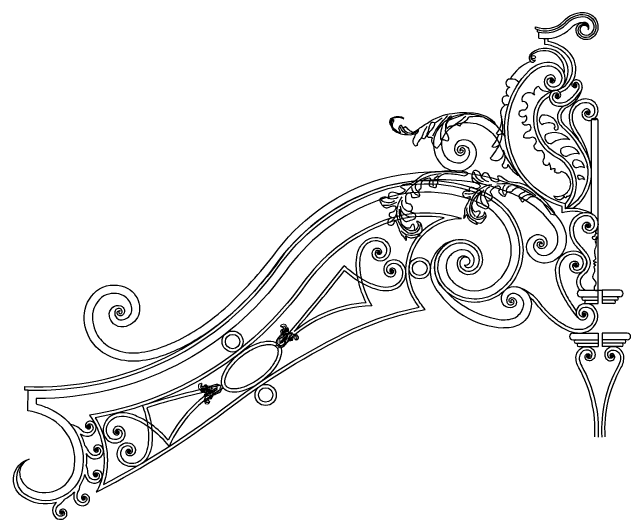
# Model space of a CAD drawing. Header units: inches. Extents: x 15005 to 19413, y 2998 to 4427.
# Drawn here: x 17932 to 19413, y 2998 to 4212 of the extents above; entities that cross this region are included whole.
import ezdxf

# ---------------------------------------------------------------- set-up
doc = ezdxf.new("R2010")
doc.units = ezdxf.units.IN
doc.header["$MEASUREMENT"] = 0
doc.layers.add('02_Phu kien', color=44, linetype='Continuous', lineweight=13)
doc.layers.add('HATCH PK', color=254, linetype='Continuous', lineweight=9)
doc.layers.add('Layer1', color=42, linetype='Continuous')

# ---------------------------------------------------------------- blocks, each defined once
blk = doc.blocks.new('kyukuku')
at = {"layer": 'Layer1'}
for p, q in [((-127735.8, -39074.9), (-127735.8, -39069.6)), ((-127730.8, -39081.8), (-127730.8, -39076.6)), ((-127727.9, -39096.9), (-127727.9, -39082.6))]:
    blk.add_line(p, q, dxfattribs=at)
for points in [[(-127735.8, -39069.6, 0.303153), (-127668.6, -39056.5, -0.214138), (-127622.5, -39035.4, -0.209935), (-127594.8, -39047.5, -0.447347), (-127599.2, -39095.8, -0.294734), (-127626.9, -39097.3, -0.455295), (-127634.3, -39065.7, -0.363655), (-127614.7, -39062.5, -0.233309), (-127609.1, -39072.3, -0.368205)], [(-127735.8, -39074.9, 0.295398), (-127664.9, -39060, -0.214854), (-127622.5, -39040.4, -0.209897), (-127598.5, -39050.9, -0.447205), (-127602.2, -39091.8, -0.295438), (-127624.5, -39093, -0.456795), (-127630.2, -39068.6, -0.408882), (-127613, -39065.6, -0.367729), (-127610, -39077.4, -0.247758)], [(-127730.8, -39081.8, 0.26918), (-127661.3, -39063.4, -0.215629), (-127622.5, -39045.4, -0.209854), (-127602.1, -39054.3, -0.446985), (-127605.1, -39087.8, -0.2949), (-127622, -39088.6, -0.434685), (-127626.3, -39070, -0.533737), (-127610.3, -39070.4, -0.245391), (-127610, -39077.4)], [(-127727.9, -39096.9, 0.249965), (-127651, -39072.9, -0.228029), (-127619.8, -39059.1)], [(-127610, -39077.4, 0.447784), (-127613.1, -39060.9, 0.126016), (-127619.8, -39059.1, 0.126016)]]:
    blk.add_lwpolyline(points, format="xyb", dxfattribs=at)
blk = doc.blocks.new('IS14')
at = {"layer": '02_Phu kien', "lineweight": 30}
for centre, radius, start, end in [((25978.5, 10275.5), 30.1, 294.1949, 4.8276), ((25965.5, 10272.2), 29.7, 294.2289, 343.1016), ((25970, 10288.6), 51.5, 294.7, 334.899), ((25970, 10104.3), 132.3, 95.148, 142.4945), ((25924.4, 10211.4), 22.2, 338.8276, 53.0837), ((25977.3, 10172.2), 65.1, 0.247, 95.4218), ((25972.9, 10210.2), 22.8, 325.5237, 78.089), ((25979.5, 10203.6), 27.9, 315.2376, 59.4341), ((26027.6, 10266.3), 41.7, 245.2711, 294.8776), ((25923.4, 10210.3), 13.8, 350.4905, 93.9448), ((26005.6, 10182.7), 30.7, 323.6347, 25.2462), ((25886.3, 10167.5), 24, 42.1091, 120.8099), ((26015.6, 10180.7), 33.5, 301.8743, 18.8073), ((26020, 10177.6), 22.9, 231.5769, 347.2365)]:
    blk.add_arc(centre, radius, start, end, dxfattribs=at)
blk.add_spline([(25837.5, 10129.9), (25851.3, 10161.7), (25871.8, 10183.6), (25884.3, 10182.6), (25890.9, 10178.5), (25896.7, 10179), (25902.2, 10176.1), (25905.1, 10179.5), (25907.9, 10186.1), (25907.6, 10194.3), (25890.4, 10201.8), (25894.2, 10207.2), (25916.1, 10213.8), (25926.7, 10207.7), (25932.9, 10209.5), (25938.3, 10206.8), (25944, 10200.2), (25954.4, 10207.4), (25957.9, 10215.4), (25951.3, 10225.2), (25954.5, 10229.7), (25969.7, 10226.8), (25978.8, 10217.4), (25976.2, 10208.6), (25979.9, 10200.1), (25986.7, 10197), (25992.6, 10197), (25990.4, 10188.1), (25993.1, 10180.8), (25995.8, 10178.8), (26011.3, 10186), (26019.9, 10194.5), (26014.7, 10212.7), (26002.2, 10225.2), (26026.7, 10206), (26033.3, 10183.6), (26027.8, 10175.8), (26020.8, 10176.7), (26015.8, 10174.2), (26019.7, 10168.1), (26025.8, 10163.5), (26028.1, 10162.6), (26013.7, 10160.8), (26006.9, 10167.2), (26005.8, 10171.1), (26003, 10161), (26008, 10153.1), (26027.2, 10146.7), (26033.3, 10152.2), (26029.9, 10144), (26036.4, 10147.2), (26045.6, 10156), (26050.3, 10163.6), (26052.6, 10174.5), (26056.7, 10169.5), (26061.4, 10166.5), (26058.7, 10173.8), (26054.8, 10186.5), (26045.5, 10200.4), (26034.8, 10214.6), (26032.8, 10218), (26044.6, 10218), (26050.8, 10229.7), (26038.3, 10234), (26031.4, 10232.1), (26031.7, 10237.1), (26025.8, 10241.3), (26015.1, 10234.6), (26009.4, 10234.6), (26002.8, 10236.9), (26002.3, 10242.2), (26012.3, 10250.8), (26018.9, 10259.7), (26015.3, 10274.2), (26009.6, 10281.9), (25998, 10276.9), (25994.2, 10266.5), (25993.9, 10263.5), (25987.1, 10269.5), (25980.8, 10270.3), (25972.1, 10257.6), (25968.5, 10247.4), (25951.7, 10241.9), (25951.7, 10254.6), (25944.2, 10252.2), (25933.1, 10239.9), (25894, 10222.1), (25863.8, 10190.6), (25831.5, 10141.5), (25827.4, 10125.4), (25837.5, 10129.9)], degree=3, dxfattribs=at)
blk = doc.blocks.new('hjytiukiuu')
at = {"layer": 'Layer1'}
blk.add_circle((-127740.4, -39142.6), 4.32, dxfattribs=at)
for centre, radius, start, end in [((-127712, -39176.2), 54.6, 318.8546, 127.8389), ((-127715.5, -39176.3), 49.2, 352.9568, 125.8447), ((-127737.6, -39143.8), 13.3, 126.6227, 223.0354), ((-127739.4, -39142.2), 7.52, 130.2829, 296.2127), ((-127713.5, -39241.8), 95.2, 110.8437, 150.4922), ((-127742.8, -39147.7), 6.84, 229.1098, 349.9575), ((-127796.6, -39204.9), 9.93, 88.0345, 266.4634), ((-127793.2, -39219.2), 24.4, 41.4911, 97.2203), ((-127794.1, -39226), 11.7, 105.6998, 243.3072), ((-127805, -39245.8), 10.9, 58.6952, 263.8871), ((-127799.5, -39275.4), 19.9, 109.335, 209.4912), ((-127807.6, -39276.2), 19.7, 71.2068, 85.6224), ((-127917, -39310.7), 103.3, 314.5721, 14.3082), ((-127865.4, -39292.4), 49, 317.4028, 8.4397), ((-127823.5, -39317.8), 9.66, 233.27, 347.2735), ((-127888.7, -39309.3), 67.7, 315.7388, 344.409), ((-127834.2, -39343), 14.8, 245.8654, 324.4449), ((-127830.8, -39370.9), 19.2, 224.5393, 16.6834), ((-127839.9, -39380.9), 31.6, 320.9372, 29.5255), ((-127808.5, -39401), 6.92, 178.5011, 14.7721), ((-127747.2, -39371.8), 61.1, 206.6834, 244.6303)]:
    blk.add_arc(centre, radius, start, end, dxfattribs=at)
blk = doc.blocks.new('IS26')
at = {"layer": '02_Phu kien', "lineweight": 30}
for centre, radius, start, end in [((26608.7, 9947), 10.3, 110.6211, 171.9611), ((26609.9, 9946.1), 10.4, 127.6243, 173.9612), ((26606.3, 9949.4), 3.34, 115.2089, 195.5179), ((26604.2, 9962.1), 13.6, 265.185, 300.447), ((26606.6, 9952.8), 3.4, 87.015, 151.882), ((26624.8, 9920.1), 36, 104.6981, 124.7601), ((26616.3, 9946.8), 12.7, 134.0772, 153.703), ((26613.2, 9918.7), 38.7, 93.1421, 102.0914), ((26424.2, 10771.1), 835.1, 282.6252, 282.8546), ((26609.3, 9959.8), 4.29, 244.9086, 302.3506), ((26609.3, 9953.6), 3.44, 49.5621, 78.3065), ((26545.9, 9788), 181.5, 65.9767, 68.9842), ((26619, 9930.4), 21.4, 86.232, 111.4313), ((26612.6, 9928.8), 26, 31.4344, 73.9593), ((26588.4, 9904.1), 57.5, 37.9164, 56.137), ((26618.8, 9939.3), 22.2, 155.7945, 193.5019), ((26613, 9934.7), 15.9, 182.1801, 224.5242), ((26616.9, 9937.5), 18.8, 176.2435, 207.9648), ((26620.7, 9939.4), 22.5, 159.6837, 181.8246), ((26621.1, 9931.3), 3.23, 87.9781, 196.7164), ((26625.7, 9930), 6.45, 54.2053, 135.8234), ((26618.4, 9897.8), 39, 62.6942, 73.5015), ((26616.7, 9929.6), 19.6, 8.7744, 29.9122), ((26126.7, 9716.1), 556.1, 22.4922, 24.0795), ((26616.6, 9935.3), 17.6, 202.1476, 220.929), ((26252, 9255.7), 767.5, 60.7049, 61.5191), ((26626.5, 9920.3), 4.92, 77.7595, 179.7253), ((26606.6, 9893.5), 30.7, 39.5195, 60.7679), ((26617.4, 9907), 25.8, 20.558, 80.2464), ((26623.1, 9911.2), 14.6, 18.4922, 72.4878), ((10925.8, 7725), 15868.5, 7.91696, 7.9833), ((26616.8, 9896.6), 21.2, 15.2548, 50.7693), ((26620.4, 9906.4), 19, 341.1227, 29.4742), ((26463.8, 9928.9), 180.1, 349.5116, 354.1911), ((26659.2, 9890), 14.5, 72.6893, 126.6286), ((26767.8, 9795), 167.4, 144.5225, 154.2816), ((26575, 9931.2), 68.8, 325.3277, 335.0054), ((26634.3, 9891.2), 1.8, 119.9845, 195.2282), ((26633.3, 9892.4), 1.82, 246.3846, 319.3805), ((26657.6, 9877), 28.8, 135.5307, 146.8998), ((26591.9, 9949.9), 72.6, 306.0775, 310.6051), ((26636.1, 9899.4), 2.4, 290.5406, 21.5608), ((26679.7, 9840.3), 67.9, 115.445, 126.6658), ((26692, 9846.5), 55.1, 126.3224, 138.5936), ((26667.2, 9884.4), 10.2, 93.1704, 140.6332), ((26662.6, 9895.4), 8.41, 28.9634, 83.6879), ((26663.3, 9900.3), 6.65, 299.9491, 352.6321), ((26700.1, 9768.3), 125.4, 113.7868, 127.0127), ((26634, 9897.4), 28.2, 288.8717, 314.4419), ((26648.5, 9878.1), 5.26, 351.1733, 65.9104), ((26728.8, 9798.6), 131.4, 148.3146, 176.6633), ((26640.9, 9828.6), 37.9, 109.1648, 131.7674), ((26593, 9902), 58.9, 303.7967, 318.4321), ((26611.7, 9922.9), 60.8, 286.0085, 301.0301), ((26655.3, 9845), 25.5, 105.4753, 135.4098), ((26648.2, 9866), 3.59, 343.3573, 85.7341), ((26646.7, 9862.6), 5.51, 336.2369, 25.4444), ((26653.7, 9860.5), 1.98, 182.5067, 303.0641), ((26659.8, 9847.1), 12.8, 84.0616, 112.9873), ((26659.3, 9837.7), 22.1, 50.296, 85.398), ((26749.4, 9690.7), 194.5, 121.4006, 139.3136), ((26506.6, 9902.8), 123.2, 324.936, 334.8375), ((26626.7, 9855.4), 11.1, 172.4574, 206.5595), ((26618, 9863.2), 12.7, 264.1968, 307.5554), ((26659.5, 9856.8), 19.2, 303.5607, 325.7689), ((26633.2, 9810.6), 59.7, 41.0041, 47.6897), ((26675.6, 9848.8), 2.86, 266.0439, 19.6321), ((26655.8, 9758.6), 79.3, 88.7427, 116.2411), ((26657.8, 9836.4), 1.43, 33.3969, 169.2159), ((26645.8, 9825.9), 15.1, 9.5761, 45.3566), ((26661.4, 9849.1), 12.1, 258.7061, 316.5215), ((26630.5, 9795.9), 30.9, 133.3993, 150.996), ((26544.6, 9984.4), 178.2, 291.2727, 295.4943), ((26575.8, 9841.7), 46.1, 317.9779, 328.9957), ((26628.1, 9803.6), 19.2, 99.4004, 131.7656), ((26640.6, 9695), 130, 92.3231, 98.5289), ((26627, 9815.1), 7.72, 42.3267, 105.0081), ((26635, 9813.2), 7.5, 108.1402, 182.6147), ((26638.5, 9814.7), 10.7, 63.306, 107.6925), ((26665.6, 9860.5), 42.5, 238.4716, 252.6692), ((26655.5, 9834.1), 14.4, 259.8334, 302.019), ((26646.7, 9819.5), 16.6, 8.2799, 32.5306), ((26767, 9789.2), 170.1, 174.2529, 189.4333), ((27002.9, 9672.7), 414.9, 160.0517, 165.1226), ((26606.8, 9812.4), 3.62, 203.6787, 335.313), ((26614.6, 9810.2), 13.2, 308.8462, 11.8935), ((26473.9, 9888.8), 174.5, 319.2129, 328.6015), ((26637.7, 9774), 18.8, 117.8733, 148.5629), ((26624.2, 9798.8), 1.69, 141.4588, 281.9312), ((26618.5, 9788.4), 10.6, 12.0565, 55.4547), ((26598.3, 9790.4), 24.3, 303.8087, 344.1935), ((26695.5, 9771.4), 96.9, 185.9549, 210.3216), ((26618.4, 9761.6), 10.9, 126.9698, 199.5353), ((26680.6, 9753.5), 72.6, 176.5401, 195.6758), ((26711.1, 9784.3), 112.4, 206.6623, 223.3684), ((26668, 9759.9), 67.5, 213.7342, 233.5241), ((26619.8, 9715.5), 12.7, 309.1972, 319.1365)]:
    blk.add_arc(centre, radius, start, end, dxfattribs=at)
blk = doc.blocks.new('A$C38D76E04')
at = {"layer": 'HATCH PK'}
for points in [[(17, 28, 0.335686), (59.3, 84.7, 0.080279), (48.3, 150.1)], [(17, 30.4, 0.332399), (57, 84.7, 0.080279), (46.1, 149.4, 0.080279)]]:
    blk.add_lwpolyline(points, format="xyb", dxfattribs=at)
for points in [[(-5.7, 18.6), (17, 18.6)], [(39.8, 18.6), (17, 18.6)]]:
    blk.add_lwpolyline(points, dxfattribs=at)
for centre, radius, start, end in [((-58.2, 246.3), 63.1, 165.50236, 192.58745), ((-78.4, 242.8), 45.2, 81.44419, 154.60807), ((-115.9, 256.8), 20.1, 283.70959, 336.77388), ((-110.4, 246.9), 17.6, 275.56305, 334.70121), ((-64.1, 234.6), 36.3, 122.2511, 156.77388), ((-85.3, 235.1), 10.1, 113.48615, 154.70121), ((-82.5, 228.6), 17.2, 48.0661, 113.48615), ((-92.1, 220.4), 20.8, 352.91649, 76.75982), ((-80.6, 218), 47.4, 68.47074, 93.50649), ((-87, 236.7), 53, 25.01968, 73.28566), ((-119.4, 187.5), 72.4, 4.97345, 48.0661), ((-101.1, 203.6), 61.2, 4.31981, 51.8118), ((-77.1, 226.8), 37.9, 23.84455, 68.47074), ((-131, 216.1), 101.6, 16.62177, 25.01968), ((-76.1, 245.2), 49.2, 5.35466, 40.65004), ((-43.6, 235.6), 42, 35.233, 83.33981), ((-23.3, 237.5), 12.9, 107.01331, 210.88293), ((-27.4, 238.1), 5.09, 127.05566, 222.41697), ((-34.9, 230.8), 12.3, 13.43995, 68.89133), ((-34.3, 231.8), 14.8, 10.69775, 68.64013), ((-32.1, 234.8), 15.8, 356.32537, 71.66629), ((-23.5, 259.8), 2.9, 133.73914, 238.07992), ((-21.6, 257.8), 5.67, 40.32166, 133.73914), ((-23.7, 256.1), 1.38, 229.78527, 5.279), ((-22.5, 254.2), 1.45, 253.18967, 359.54052), ((59.1, 187.6), 84.2, 138.3404, 161.04686), ((-35.9, 245.7), 24.4, 351.59512, 40.32166), ((-34.3, 242.2), 30.5, 2.50518, 35.233), ((-1.8, 231.9), 11.8, 28.68259, 99.71329), ((-4.3, 230.5), 14.7, 330.57953, 28.68259), ((46.5, 243.6), 23.1, 167.14721, 227.2528), ((34.3, 216.8), 33.6, 67.83226, 107.89202), ((31.7, 243.2), 2.27, 87.55422, 178.70431), ((35, 239.8), 3.89, 56.13638, 212.2461), ((-5.1, 197.6), 56.5, 8.36899, 44.80061), ((42.6, 262.8), 3.49, 176.50507, 273.54194), ((43.9, 248.5), 15.3, 350.68394, 108.14971), ((36, 250.4), 11.3, 347.51373, 52.37235), ((53.6, 245.5), 3.62, 224.53255, 355.62498), ((53.1, 238.2), 5.29, 254.68615, 356.59684), ((28, 228.1), 31.9, 357.26795, 23.62538), ((138, 201.8), 90.5, 138.10424, 150.7744), ((111.1, 225.9), 54.5, 75.0425, 138.10424), ((93.4, 242.9), 22.3, 72.38626, 164.35817), ((296, 162), 222.1, 159.80232, 184.59904), ((147.8, 196.8), 62.8, 113.59268, 185.95705), ((120.3, 226.6), 34.8, 101.91145, 159.80232), ((103.6, 275.1), 11.5, 252.38626, 304.35191), ((120.2, 256.5), 13.6, 35.32423, 138.25071), ((132.6, 262.9), 17.3, 44.61359, 115.38836), ((121.1, 257.2), 12.5, 333.15308, 35.32423), ((130.2, 240), 11.7, 316.4943, 79.98599), ((119, 249.4), 36.4, 318.33766, 44.61359), ((-110.2, 244.9), 15.6, 232.23648, 275.56305), ((-66.2, 199.6), 19, 106.00409, 231.30455), ((-101.4, 133.5), 56.4, 37.61422, 65.52762), ((-67.3, 205.4), 7.84, 169.82908, 254.52007), ((-69.5, 205.8), 5.52, 47.00891, 169.82908), ((-105, 142.1), 66.2, 28.36654, 57.42816), ((-108, 164.6), 61.9, 5.27094, 47.00891), ((-99.9, 134.7), 54.4, 358.05417, 37.61422), ((-529.2, 171.3), 490.4, 358.47771, 4.31981), ((550.7, 142.6), 589.9, 178.47771, 185.43074), ((-38.8, 215.8), 15.7, 356.86991, 73.74447), ((43.9, 159.7), 77.1, 169.53906, 186.31343), ((-32.7, 232.8), 1.26, 281.00556, 33.41694), ((-347.6, 213.9), 318.2, 352.7535, 0.60399), ((153, 139.6), 188.1, 162.70719, 169.53906), ((-32.5, 225.1), 9.68, 35.62955, 81.9786), ((-30.9, 231.8), 1.07, 286.05337, 41.70495), ((-131, 216.1), 101.6, 0.60399, 7.28363), ((-29.1, 230.7), 0.896, 276.92689, 31.20021), ((-103.1, 219.3), 80.2, 342.70719, 356.86991), ((-32.9, 224.8), 10.1, 3.83932, 35.62955), ((5737.1, -1762.3), 6087.6, 161.04686, 161.16761), ((-47.6, 227.7), 25.3, 359.44649, 13.43995), ((-44.6, 229.8), 25.3, 339.88248, 10.69775), ((114.7, 149.4), 136.1, 158.58088, 172.48092), ((132.9, 147.9), 149.6, 163.77621, 176.86907), ((33.6, 181.2), 49, 120.85596, 158.58088), ((21, 180.4), 33.1, 116.15374, 163.77621), ((46.1, 169.5), 55.1, 164.94652, 189.84245), ((1.5, 158.2), 9.82, 125.38845, 211.66796), ((13.9, 178.2), 21.7, 102.20923, 164.94652), ((11.4, 174.1), 17.5, 71.14806, 207.02625), ((-67.6, 66.8), 118, 30.32288, 54.84585), ((4.4, 217.2), 7.32, 285.51829, 56.81464), ((3.6, 203.6), 7.13, 323.98659, 66.52678), ((16.3, 183.9), 4.55, 129.38073, 217.92616), ((-235.8, -12.5), 315, 33.32049, 37.92616), ((10.1, 170.5), 21.3, 31.87659, 71.14806), ((57.4, 220.3), 34.8, 162.33932, 231.81971), ((30.8, 233.7), 7.07, 204.00472, 270.6498), ((33.8, 177.3), 7.15, 83.24908, 200.19905), ((539, 772.2), 786.6, 229.40717, 230.47805), ((-41.6, 115.1), 82.6, 10.62369, 33.32049), ((-1.2, 153.8), 37.6, 5.09595, 25.60398), ((32.2, 163.5), 21.1, 16.91722, 83.24908), ((5.3, 154), 49.6, 18.37598, 51.81971), ((41.5, 160), 4.26, 207.43558, 315.20336), ((25, 149.1), 21.1, 17.56496, 50.47805), ((386.1, 255.2), 338.9, 188.36899, 191.66473), ((54.2, 229.5), 7.16, 258.84948, 320.87474), ((322.3, 214), 262.7, 177.26795, 187.39603), ((-329.4, 87.5), 402, 358.35183, 13.32675), ((1434.5, -16.5), 1366.8, 172.36651, 173.24477), ((125.7, 133.5), 47.2, 122.91908, 169.65464), ((148.9, 155.8), 69.8, 142.86903, 172.36651), ((82, 166.6), 5.65, 264.74885, 288.93023), ((83.4, 165.7), 2.06, 219.31781, 317.2085), ((83.8, 168.2), 2.31, 225.30647, 332.16572), ((115, 156.7), 33.5, 118.08276, 159.27671), ((96.9, 193.3), 5.89, 36.2852, 127.74187), ((119.7, 212.5), 21, 98.05237, 172.93939), ((112.2, 216), 13.3, 184.21496, 265.83629), ((95.9, 192.6), 7.13, 298.08276, 36.2852), ((85.6, 195.5), 26.6, 302.91908, 15.86522), ((123.4, 235), 6.84, 194.95769, 271.06184), ((136, 235.6), 14.6, 210.59225, 314.69349), ((128, 242.1), 14.7, 252.03336, 316.4943), ((362.9, 119), 408.7, 178.05417, 185.8195), ((39.2, 94), 76.1, 185.43074, 234.64959), ((166.3, 125.1), 187.2, 175.83116, 190.85097), ((24.8, 98), 43.1, 190.85097, 242.44012), ((9, 140.4), 20.3, 141.54892, 236.77955), ((-158.2, -87.5), 262.5, 46.23268, 53.49825), ((-48.7, 77.7), 84, 30.89807, 54.82887), ((51.9, 91.6), 47.6, 165.88934, 190.10885), ((19.7, 85.8), 14.9, 190.10885, 244.84268), ((22.4, 90.1), 13.4, 166.50967, 225.95705), ((118.1, 67.1), 111.8, 157.53457, 166.50967), ((18.5, 86), 7.7, 225.95705, 318.80864), ((-61.1, 70.3), 98.4, 13.75103, 30.89807), ((12.8, 91), 15.3, 318.80864, 46.23268), ((15.9, 89.1), 19.2, 306.57061, 13.75103), ((-5.4, 103.2), 46, 16.4221, 30.32288), ((37.6, 116.2), 3.05, 197.45585, 11.51999), ((40.8, 157.8), 4.65, 207.06584, 307.73786), ((38.8, 112.3), 1.74, 205.7125, 328.83327), ((39.8, 153.6), 2.86, 229.80604, 300.67249), ((38.7, 108.2), 1.04, 224.60559, 343.43647), ((16.5, 77.2), 63.1, 291.62494, 9.26653), ((237.2, 113.2), 160.5, 169.65464, 189.26653), ((33.4, 85.4), 77.5, 185.8195, 239.60985), ((4, 11.4), 12.1, 143.57594, 250.76633), ((19.2, 84.7), 13.7, 244.84268, 306.57061), ((30.1, 11.4), 12.1, 289.23367, 36.42406), ((2.4, 75.7), 70, 310.38074, 0.18368)]:
    blk.add_arc(centre, radius, start, end, dxfattribs=at)
blk = doc.blocks.new('juyiyiu')
at = {"layer": 'Layer1'}
for p, q in [((16601.7, 3953.8), (16601.7, 3730.4)), ((16618.1, 3705.1), (16618.1, 3953.7)), ((16618.1, 3546.8), (16618.1, 3705.1)), ((16576.1, 3546.8), (16618.1, 3546.8)), ((16618.1, 3546.8), (16628.1, 3546.8)), ((16670.1, 3546.8), (16628.1, 3546.8)), ((16628.1, 3546.8), (16628.1, 3514.8)), ((16576.1, 3530.8), (16618.1, 3530.8)), ((16670.1, 3530.8), (16628.1, 3530.8)), ((16583.3, 3522.8), (16618.1, 3522.8)), ((16589.9, 3514.8), (16618.1, 3514.8)), ((16663, 3522.8), (16628.1, 3522.8)), ((16656.3, 3514.8), (16628.1, 3514.8)), ((16558.1, 3444), (16618.1, 3444)), ((16618.1, 3444), (16618.1, 3412)), ((16688.2, 3444), (16628.1, 3444)), ((16628.1, 3444), (16628.1, 3412)), ((16558.1, 3428), (16618.1, 3428)), ((16565.2, 3420), (16618.1, 3420)), ((16688.2, 3428), (16628.1, 3428)), ((16681, 3420), (16628.1, 3420)), ((16571.8, 3412), (16618.1, 3412)), ((16674.4, 3412), (16628.1, 3412))]:
    blk.add_line(p, q, dxfattribs=at)
at = {"layer": 'Layer1', "color": 1}
blk.add_line((16618.1, 3514.8), (16618.1, 3546.8), dxfattribs=at)
at = {"layer": 'Layer1'}
for points in [[(16516.9, 4025.3, 0.556094), (16545.4, 4108.1, 0.184121), (16490.8, 4135.1), (16490.8, 4148.9)], [(16526.9, 4020, 0.511306), (16551.5, 4113.4, 0.16468), (16498.8, 4142.1), (16498.8, 4149.1)], [(16458.4, 4066.5, -0.073699), (16479.1, 4080.1, -0.120838), (16502.1, 4083.8, -0.13352), (16518.6, 4077.4, -0.165783), (16530.7, 4059.8, -0.2141), (16526.8, 4040, -0.248361), (16509, 4033, -0.201287), (16498.3, 4040, -0.26988), (16497.4, 4050, -0.121269), (16501.1, 4054.4, -0.160194), (16505.4, 4055.8, -0.173167), (16509.5, 4054.2, -0.153443), (16511.6, 4050.3, -0.416099), (16508.4, 4045.8, -0.629758), (16505.2, 4049.6, -1.405672), (16507, 4047.6, 0.748424), (16508.3, 4051.7, 0.427204), (16503.5, 4050.7, 0.61324), (16508.3, 4043.1, 0.260714), (16514.9, 4047, 0.276404), (16514.9, 4056.2, 0.164045), (16508.5, 4061.5, 0.213884), (16498.4, 4060.8, 0.139688), (16491.8, 4054.5, 0.277157), (16491.8, 4036.3, 0.240263), (16508, 4025.1, 0.252914), (16533.2, 4035.1, 0.21856), (16538.4, 4061.8, 0.16696), (16523.4, 4083.9, 0.134317), (16502.8, 4091.8, 0.121822), (16475.9, 4087.4, 0.073981), (16453.1, 4072.5)], [(16582, 3732.3, 0.138825), (16532.3, 3732.1), (16532.3, 3747.2, -0.570205), (16453.1, 4072.5)], [(16605.9, 3728.2, 0.182354), (16540.3, 3741.4), (16540.3, 3753.3, -0.580005), (16458.4, 4066.5)], [(16511.9, 3772.9, 0.495268), (16552.7, 3800.9, 0.347915), (16529.9, 3830.7, -0.544013), (16514.3, 3831.6, 0.291508), (16515.2, 3837.1, 0.160665), (16505.3, 3835.3, 0.13801), (16500.9, 3851.6, -0.606219), (16491.2, 3846.4, -0.337974), (16487.5, 3858.7, 0.373594), (16483.5, 3881.1, -0.566814), (16465, 3894.2, 0.881625), (16458.6, 3912.7, -0.234283), (16440.6, 3912.4, -0.381106), (16450.6, 3927.2, 0.858386), (16451.1, 3943.7, -0.609237), (16436.7, 3949.4, 0.726143), (16445.5, 3965.5, -1.593211), (16436.6, 3978.8, 1.343063), (16437, 3998.1, -0.792714), (16465.7, 4014.6)], [(16540.3, 3753.3, 0.495486), (16518.7, 3864.3, -0.338445), (16467.2, 3978.3, -0.2734), (16514.5, 4025.1)], [(16518.6, 3988, 0.206028), (16551.5, 3995.1, 0.123842), (16578.4, 4025.5)], [(16520.1, 3995.8, 0.206523), (16547, 4001.6, 0.081076), (16570.9, 4026.1, 0.124077)], [(16540.3, 3741.9, 0.528765), (16522.3, 3871.4, -0.337706), (16474.9, 3976.4, -0.199639), (16501.7, 4011.4, -0.199639)], [(16601.4, 3838, 0.117293), (16568.9, 3926, -0.073699), (16558.5, 3948.4, -0.120838), (16558.2, 3971.7, -0.13352), (16566.9, 3987.1, -0.165783), (16586.1, 3996.4, -0.2141), (16605.1, 3989.7, -0.248361), (16609.4, 3971.1, -0.201287), (16601, 3961.5, -0.26988), (16591, 3962.1, -0.121269), (16587.2, 3966.4, -0.160194), (16586.3, 3970.8, -0.173167), (16588.6, 3974.6, -0.153443), (16592.7, 3976.2, -0.416099), (16596.7, 3972.3, -0.629758), (16592.5, 3969.8, -1.405672), (16594.7, 3971.3, 0.748424), (16590.8, 3973.1, 0.427204), (16591.2, 3968.2, 0.61324), (16599.4, 3971.9, 0.260714), (16596.5, 3978.9, 0.276404), (16587.4, 3980.3, 0.164045), (16581.2, 3974.8, 0.213884), (16580.4, 3964.7, 0.139688), (16585.7, 3957.2, 0.277157), (16603.7, 3954.5, 0.240263), (16617.1, 3968.9, 0.252914), (16610.9, 3995.3, 0.21856), (16585.3, 4004.4, 0.16696), (16561.3, 3992.8, 0.134317), (16550.4, 3973.6, 0.121822), (16550.8, 3946.3, 0.074206), (16562.2, 3921.5, -0.026914), (16572.9, 3903.5)], [(16541.9, 3989.9, 0.596301), (16531.8, 3938, -0.104449), (16588.3, 3859.9, -0.381581), (16540.3, 3741.4)], [(16544.2, 3985, 0.517624), (16536.3, 3943.1, -0.118083), (16595.7, 3862.7, -0.337291), (16557.9, 3742.6, -0.337291)], [(16395.4, 3914.4, 0.020058), (16389.4, 3924.1, 0.134317), (16347, 3959.3, 0.16696), (16280.6, 3965.1, 0.21856), (16228.7, 3921.1, 0.252914), (16237.7, 3853.9, 0.240263), (16281.9, 3832.2, 0.277157), (16321.6, 3854.5, 0.139688), (16327.1, 3876.6, 0.213884), (16316.4, 3899.5, 0.164045), (16297, 3906.9, 0.276404), (16277.1, 3895.7, 0.260714), (16276.5, 3876.7, 0.61324), (16298.9, 3875.3, 0.427204), (16295.4, 3887.2, 0.748424), (16288, 3879.4, -1.405672), (16294.5, 3877.8, -0.629758), (16282.4, 3880, -0.416099), (16288.3, 3892.7, -0.153443), (16299.2, 3892.7, -0.173167), (16307.9, 3885.8, -0.160194), (16309.9, 3874.6, -0.121269), (16304.8, 3861.3, -0.26988), (16281.9, 3850.9, -0.201287), (16253.8, 3865.8, -0.248361), (16247.1, 3913.3, -0.2141), (16285.7, 3945.8, -0.165783), (16338.8, 3941, -0.13352), (16372.9, 3912.8, -0.052706), (16384.9, 3890.1, 0.075641), (16439.3, 3809.1)], [(15253.4, 3307.9), (15245.4, 3307.9), (15245.5, 3316.2, 0.25295), (15846.1, 3607.1, -0.144952), (16063.2, 3779, -0.204681), (16341.7, 3783.1, -0.272468), (16437.6, 3657.4, -0.23989), (16397.9, 3548.9, -0.276652), (16293.2, 3522, -0.139461), (16247.1, 3551, -0.242301), (16228.4, 3617.5, -0.034364), (16231.5, 3627.8, -0.097837), (16248, 3651.6, -0.189858), (16289.1, 3668.4, -0.222097), (16330.3, 3649.8, -0.199581), (16341, 3615, -0.178877), (16329, 3591.6, -0.199682), (16305.9, 3583.9, -0.239086), (16285.1, 3596.1, -0.182385), (16282.2, 3618, -0.272337), (16293.1, 3629, -0.388527), (16310.3, 3619.4)], [(15255, 3073.1, 0.521278), (15363.5, 3119.2, 0.353061), (15294.6, 3245.8, 0.067762), (15252.6, 3258.2), (15253.4, 3307.9, 0.249889), (15852.6, 3602.4, -0.141277), (16065.9, 3772.6, -0.200918), (16338.6, 3775.7, -0.272468), (16429.6, 3656.4, -0.240263), (16392.4, 3554.6, -0.277157), (16295.5, 3529.6, -0.139688), (16253, 3556.4, -0.242312), (16236.2, 3615.8, -0.033311), (16238.9, 3624.8, -0.096916), (16253.6, 3645.8, -0.189762), (16289.2, 3660.4, -0.221668), (16324.2, 3644.6, -0.198564), (16333, 3615.9, -0.177184), (16323.7, 3597.6, -0.198369), (16306.5, 3591.8, -0.229059), (16291.2, 3600.7, -0.231122), (16288.9, 3617.3, -0.208944), (16296.3, 3625.6, -0.336673), (16308.6, 3622.4, -0.711054), (16298.9, 3606.4, 0.642196), (16298.5, 3605.6, 0.243665), (16308.7, 3601.1, 0.213412), (16318.6, 3607.1, 0.310497), (16316.9, 3632.3, 0.238044), (16293.2, 3643.4, 0.188468), (16266.6, 3632.3, 0.063529), (16259.5, 3623.3, 0.092447), (16255.1, 3611.6, 0.225953), (16267.7, 3569.9, 0.140498), (16301.1, 3548.8, 0.278855), (16378.4, 3569, 0.241478), (16409.8, 3654, 0.271516), (16331.5, 3757, 0.19981), (16073.5, 3754.5, 0.13974), (15868.9, 3590.9, -0.24255), (15273.1, 3287.5), (15272.9, 3274.5, -0.043197), (15302.6, 3264.1, -0.353038), (15383.1, 3115.3, -0.546454), (15244.2, 3059.4, -0.484412), (15246.7, 3137.5)], [(16574.8, 3546.7, -0.446681), (16579.4, 3590.2, 0.43173), (16585.6, 3628.6, 0.023354), (16569.6, 3647.8, -0.103755), (16554.6, 3670.6, -0.121822), (16551, 3697.6, -0.134317), (16559.5, 3718, -0.16696), (16582, 3732.3, -0.21856), (16608.5, 3726.4, -0.252914), (16617.8, 3700.9, -0.240263), (16606.2, 3685, -0.277157), (16588, 3685.5, -0.139688), (16581.9, 3692.3, -0.213884), (16581.4, 3702.5, -0.164045), (16587, 3708.6, -0.276404), (16596.1, 3708.4, -0.260714), (16599.8, 3701.8, -0.61324), (16592.1, 3697.1, -0.427204), (16591.2, 3702, -0.748424), (16595.3, 3700.6, 1.405672), (16593.2, 3698.8, 0.629758), (16597.1, 3701.9, 0.416099), (16592.7, 3705.2, 0.153443), (16588.8, 3703.2, 0.173167), (16587, 3699.2, 0.160194), (16588.4, 3694.8, 0.121269), (16592.6, 3691.1, 0.26988), (16602.7, 3691.6, 0.201287), (16609.9, 3702.1, 0.248361), (16603.4, 3720.2, 0.2141), (16583.8, 3724.5, 0.165783), (16565.8, 3713, 0.13352), (16559, 3696.7, 0.120838), (16562, 3673.6, 0.10512), (16575.5, 3653.2, -0.023334), (16592, 3633.5, -0.430459), (16584, 3583.7, 0.577604), (16587.9, 3546.8)], [(16063.1, 3516.8, -0.05799), (16044.2, 3568.4, -0.02717), (16039.8, 3595.2, -0.018871), (16039.2, 3612.1, -0.073981), (16043.2, 3639, -0.121822), (16057.8, 3662.1, -0.134317), (16077.3, 3672.2, -0.16696), (16103.8, 3668.8, -0.21856), (16120.3, 3647.2, -0.252914), (16111.1, 3621.7, -0.240263), (16092, 3617, -0.277157), (16078.3, 3629.1, -0.139688), (16078, 3638.2, -0.213884), (16084.2, 3646.3, -0.164045), (16092.4, 3647.5, -0.276404), (16099.2, 3641.4, -0.260714), (16097.8, 3633.9, -0.61324), (16089, 3635.3, -0.427204), (16091.4, 3639.6, -0.748424), (16093.6, 3636, 1.405672), (16090.9, 3635.9, 0.629758), (16095.8, 3635.7, 0.416099), (16094.6, 3641.2, 0.153443), (16090.3, 3642.1, 0.173167), (16086.4, 3640.1, 0.160194), (16084.6, 3636, 0.121269), (16085.5, 3630.3, 0.26988), (16093.5, 3624.3, 0.201287), (16105.8, 3627.7, 0.248361), (16112.4, 3645.7, 0.2141), (16100.1, 3661.7, 0.165783), (16079, 3664.4, 0.13352), (16063.2, 3656.2, 0.120838), (16050.8, 3636.6, 0.073699), (16047.2, 3612.1, 0.018726), (16047.8, 3595.9, 0.02695), (16052, 3570.2, 0.071606), (16076.2, 3509.3)], [(16280.2, 3667.7, 0.52543), (16225.5, 3557.3, 0.251679), (16391.6, 3456.8)], [(16280.2, 3667.7, 0.525847), (16236.7, 3565.2, 0.197969), (16381.7, 3476.8, 0.241698)], [(16570, 3481.1, -0.038383), (16541, 3522, -0.045576), (16525.8, 3551.8, -0.018871), (16520.5, 3567.9, -0.073981), (16516.7, 3594.8, -0.121822), (16524.3, 3621.1, -0.134317), (16540.3, 3636.3, -0.16696), (16566.6, 3640.4, -0.21856), (16588.5, 3624.3, -0.252914), (16586.8, 3597.2, -0.240263), (16569.7, 3587.3, -0.277157), (16553.3, 3595.1, -0.139688), (16550.5, 3603.8, -0.213884), (16554.1, 3613.3, -0.164045), (16561.6, 3616.7, -0.276404), (16569.9, 3612.8, -0.260714), (16570.7, 3605.2, -0.61324), (16561.8, 3604.1, -0.427204), (16562.8, 3608.9, -0.748424), (16566, 3606, 1.405672), (16563.4, 3605.2, 0.629758), (16568.2, 3606.4, 0.416099), (16565.5, 3611.3, 0.153443), (16561.1, 3611, 0.173167), (16557.9, 3608, 0.160194), (16557.4, 3603.5, 0.121269), (16559.8, 3598.3, 0.26988), (16569.2, 3594.8, 0.201287), (16580, 3601.5, 0.248361), (16581.4, 3620.6, 0.2141), (16565.1, 3632.6, 0.165783), (16544, 3629.2, 0.13352), (16531.2, 3617, 0.120838), (16524.7, 3594.6, 0.073699), (16528.2, 3570.1, 0.018726), (16533.2, 3554.7, 0.006635), (16544, 3531, 0.01008), (16565.9, 3496.7, 0.045556)], [(16011.1, 3593.9, 0.042776), (16043.5, 3569.4, 0.02717), (16067.4, 3556.6, 0.018871), (16083.3, 3550.6, 0.073981), (16110, 3545.7, 0.121822), (16136.6, 3552, 0.134317), (16152.5, 3567.3, 0.16696), (16157.8, 3593.4, 0.21856), (16142.6, 3616, 0.252914), (16115.5, 3615.5, 0.240263), (16104.9, 3598.9, 0.277157), (16112, 3582.1, 0.139688), (16120.5, 3578.9, 0.213884), (16130.1, 3582.2, 0.164045), (16133.9, 3589.5, 0.276404), (16130.4, 3598, 0.260714), (16122.8, 3599, 0.61324), (16121.3, 3590.2, 0.427204), (16126.1, 3591.1, 0.748424), (16123.4, 3594.4, -1.405672), (16122.5, 3591.8, -0.629758), (16123.9, 3596.6, -0.416099), (16128.6, 3593.6, -0.153443), (16128.2, 3589.3, -0.173167), (16125, 3586.2, -0.160194), (16120.5, 3585.9, -0.121269), (16115.4, 3588.5, -0.26988), (16112.3, 3598.1, -0.201287), (16119.5, 3608.6, -0.248361), (16138.7, 3609.1, -0.2141), (16149.9, 3592.3, -0.165783), (16145.6, 3571.4, -0.13352), (16132.8, 3559.1, -0.120838), (16110.2, 3553.6, -0.073699), (16085.9, 3558.1, -0.018726), (16070.7, 3563.9, -0.02695), (16047.7, 3576.2, -0.051689), (16010.5, 3605.5)], [(16381.7, 3476.8, 0.136001), (16419, 3481, 0.201287), (16439.1, 3505.7, 0.26988), (16433.4, 3530.2, 0.121269), (16421.3, 3537.8, 0.160194), (16410, 3538, 0.173167), (16401.5, 3530.9, 0.153443), (16399.4, 3520.1, 0.416099), (16410.6, 3511.8, 0.629758), (16415.2, 3523.3, 1.405672), (16412.3, 3517.2, -0.748424), (16406.2, 3526, -0.427204), (16418.4, 3527.1, -0.61324), (16412.8, 3505.4, -0.260714), (16394.2, 3509.7, -0.276404), (16387.2, 3531.4, -0.164045), (16398.1, 3549, -0.213884), (16422.8, 3555.1, -0.139688), (16443.4, 3545.3, -0.277157), (16457.4, 3502, -0.240263), (16427.5, 3462.9, -0.124673), (16391.6, 3456.8)], [(16475.7, 3507.3, 0.038612), (16500.7, 3480.5, 0.02717), (16522, 3463.6, 0.018871), (16536.5, 3454.9, 0.073981), (16561.9, 3445.2, 0.121822), (16589.2, 3446.8, 0.134317), (16607.5, 3458.9, 0.16696), (16617.4, 3483.7, 0.21856), (16606.6, 3508.6, 0.252914), (16579.8, 3513, 0.240263), (16566.4, 3498.6, 0.277157), (16570.3, 3480.8, 0.139688), (16578.2, 3476.1, 0.213884), (16588.2, 3477.5, 0.164045), (16593.2, 3484.1, 0.276404), (16591.3, 3493.1, 0.260714), (16584.1, 3495.5, 0.61324), (16581, 3487.1, 0.427204), (16585.9, 3487, 0.748424), (16583.8, 3490.8, -1.405672), (16582.4, 3488.4, -0.629758), (16584.7, 3492.8, -0.416099), (16588.8, 3489.1, -0.153443), (16587.5, 3484.9, -0.173167), (16583.9, 3482.4, -0.160194), (16579.4, 3482.9, -0.121269), (16574.9, 3486.4, -0.26988), (16573.6, 3496.4, -0.201287), (16582.5, 3505.4, -0.248361), (16601.5, 3502.5, -0.2141), (16609.5, 3484, -0.165783), (16601.5, 3464.2, -0.13352), (16586.7, 3454.4, -0.120838), (16563.5, 3453.1, -0.073699), (16540.4, 3461.9, -0.018726), (16526.5, 3470.2, -0.02695), (16506.1, 3486.4, -0.038662), (16481.8, 3512.4, -0.045556)], [(16610.1, 3195.5, 0.143568), (16572.3, 3360.8, -0.154439), (16565.4, 3389.5, -0.252914), (16582.8, 3410.3, -0.240263), (16602.4, 3408.1, -0.277157), (16611, 3392.1, -0.139688), (16608.2, 3383.4, -0.213884), (16599.6, 3378, -0.164045), (16591.5, 3379.7, -0.276404), (16587.2, 3387.7, -0.260714), (16591.1, 3394.3, -0.61324), (16598.9, 3389.9, -0.427204), (16595.2, 3386.7, -0.748424), (16594.3, 3390.9, 1.405672), (16596.9, 3390, 0.629758), (16592.3, 3391.9, 0.416099), (16591.6, 3386.3, 0.153443), (16595.3, 3384, 0.173167), (16599.7, 3384.4, 0.160194), (16602.8, 3387.8, 0.121269), (16603.9, 3393.4, 0.26988), (16598.4, 3401.8, 0.201287), (16585.7, 3402.8, 0.3464), (16573.3, 3381.5, 0.080371), (16579.3, 3364.7, -0.143568), (16618.1, 3195)], [(16635.3, 3195.5, -0.143568), (16673.1, 3360.8, 0.154439), (16680, 3389.5, 0.252914), (16662.5, 3410.3, 0.240263), (16642.9, 3408.1, 0.277157), (16634.3, 3392.1, 0.139688), (16637.2, 3383.4, 0.213884), (16645.8, 3378, 0.164045), (16653.9, 3379.7, 0.276404), (16658.2, 3387.7, 0.260714), (16654.3, 3394.3, 0.61324), (16646.5, 3389.9, 0.427204), (16650.2, 3386.7, 0.748424), (16651, 3390.9, -1.405672), (16648.5, 3390, -0.629758), (16653.1, 3391.9, -0.416099), (16653.8, 3386.3, -0.153443), (16650.1, 3384, -0.173167), (16645.7, 3384.4, -0.160194), (16642.6, 3387.8, -0.121269), (16641.5, 3393.4, -0.26988), (16647, 3401.8, -0.201287), (16659.7, 3402.8, -0.3464), (16672.1, 3381.5, -0.080371), (16666.1, 3364.7, 0.143568), (16627.3, 3195)], [(15537.9, 3265.4, -0.042776), (15548.1, 3226.1, -0.02717), (15550.7, 3199.1, -0.018871), (15550.1, 3182.2, -0.073981), (15544.3, 3155.6, -0.121822), (15528.2, 3133.6, -0.134317), (15508, 3124.8, -0.16696), (15481.8, 3129.9, -0.21856), (15466.8, 3152.7, -0.252914), (15477.7, 3177.4, -0.240263), (15497.2, 3180.9, -0.277157), (15509.9, 3167.9, -0.139688), (15509.6, 3158.8, -0.213884), (15502.9, 3151.1, -0.164045), (15494.6, 3150.5, -0.276404), (15488.2, 3157, -0.260714), (15490.1, 3164.4, -0.61324), (15498.9, 3162.4, -0.427204), (15496.2, 3158.2, -0.748424), (15494.2, 3162, 1.405672), (15496.9, 3161.9, 0.629758), (15492, 3162.4, 0.416099), (15492.9, 3156.9, 0.153443), (15497.1, 3155.7, 0.173167), (15501.2, 3157.4, 0.160194), (15503.2, 3161.4, 0.121269), (15502.7, 3167.1, 0.26988), (15495.1, 3173.7, 0.201287), (15482.6, 3171.1, 0.248361), (15474.8, 3153.6, 0.2141), (15485.9, 3136.8, 0.165783), (15506.9, 3132.7, 0.13352), (15523.1, 3139.7, 0.120838), (15536.9, 3158.5, 0.073699), (15542.1, 3182.7, 0.018726), (15542.7, 3198.9, 0.02695), (15540.2, 3224.8, 0.051689), (15527.5, 3270.5)], [(15589.1, 3187.7, 0.05799), (15548.7, 3225.1, 0.02717), (15525.7, 3239.5, 0.018871), (15510.3, 3246.5, 0.073981), (15484, 3253.3, 0.121822), (15457.1, 3248.7, 0.134317), (15440.2, 3234.6, 0.16696), (15433.1, 3208.8, 0.21856), (15446.7, 3185.3, 0.252914), (15473.7, 3184, 0.240263), (15485.5, 3199.8, 0.277157), (15479.6, 3217, 0.139688), (15471.3, 3220.8, 0.213884), (15461.5, 3218.2, 0.164045), (15457.2, 3211.1, 0.276404), (15460.1, 3202.5, 0.260714), (15467.6, 3200.9, 0.61324), (15469.7, 3209.6, 0.427204), (15464.8, 3209, 0.748424), (15467.3, 3205.6, -1.405672), (15468.4, 3208, -0.629758), (15466.7, 3203.4, -0.416099), (15462.1, 3206.7, -0.153443), (15462.9, 3211, -0.173167), (15466.3, 3213.9, -0.160194), (15470.8, 3213.9, -0.121269), (15475.7, 3210.9, -0.26988), (15478.1, 3201.1, -0.201287), (15470.2, 3191.1, -0.248361), (15451.1, 3192, -0.2141), (15441.1, 3209.5, -0.165783), (15446.8, 3230, -0.13352), (15460.3, 3241.4, -0.120838), (15483.3, 3245.3, -0.073699), (15507.2, 3239.2, -0.018726), (15522, 3232.4, -0.02695), (15544.1, 3218.6, -0.071606), (15590.9, 3172.8)], [(15378.4, 3203.3, 0.144242), (15393.4, 3197.4, 0.240263), (15411.6, 3205, 0.277157), (15415.3, 3222.8, 0.139688), (15410.1, 3230.3, 0.213884), (15400.4, 3233.1, 0.164045), (15393.1, 3229.2, 0.276404), (15391.2, 3220.3, 0.260714), (15396.8, 3215.1, 0.61324), (15403, 3221.5, 0.427204), (15398.6, 3223.5, 0.748424), (15398.9, 3219.3, -1.405672), (15401.2, 3220.8, -0.629758), (15397.3, 3217.7, -0.416099), (15395, 3222.9, -0.153443), (15397.9, 3226.2, -0.173167), (15402.3, 3226.9, -0.160194), (15406.2, 3224.6, -0.121269), (15408.8, 3219.6, -0.26988), (15405.9, 3210, -0.201287), (15394, 3205.4, -0.180354), (15381.1, 3211.6)], [(15378.4, 3203.3, -0.051516), (15388.7, 3175.9, -0.051516)], [(15392.4, 3155.6, 0.144242), (15404.5, 3144.9, 0.240263), (15424.2, 3145.8, 0.277157), (15433.8, 3161.3, 0.139688), (15431.5, 3170.1, 0.213884), (15423.3, 3176.1, 0.164045), (15415.1, 3174.9, 0.276404), (15410.3, 3167.1, 0.260714), (15413.7, 3160.4, 0.61324), (15421.8, 3164.2, 0.427204), (15418.3, 3167.7, 0.748424), (15417.2, 3163.5, -1.405672), (15419.8, 3164.2, -0.629758), (15415.1, 3162.7, -0.416099), (15414.8, 3168.2, -0.153443), (15418.6, 3170.3, -0.173167), (15423, 3169.6, -0.160194), (15425.8, 3166.1, -0.121269), (15426.6, 3160.4, -0.26988), (15420.6, 3152.4, -0.201287), (15407.8, 3152.2, -0.180354), (15397.9, 3162.4)], [(15392.4, 3155.6, -0.049924), (15392.8, 3127.2)], [(15321.4, 3038.5, -0.226077), (15239.3, 3053.1, -0.633373), (15255.7, 3142.4)], [(15389.1, 3106, 0.144242), (15396.3, 3091.6, 0.240263), (15414.9, 3085.1, 0.277157), (15429.6, 3095.8, 0.139688), (15430.7, 3104.9, 0.213884), (15425.4, 3113.5, 0.164045), (15417.3, 3115.5, 0.276404), (15409.9, 3110.1, 0.260714), (15410.6, 3102.5, 0.61324), (15419.6, 3103, 0.427204), (15417.6, 3107.6, 0.748424), (15415, 3104.1, -1.405672), (15417.7, 3103.8, -0.629758), (15412.8, 3104.1, -0.416099), (15414.5, 3109.4, -0.153443), (15418.9, 3109.9, -0.173167), (15422.6, 3107.6, -0.160194), (15424, 3103.3, -0.121269), (15422.6, 3097.8, -0.26988), (15414, 3092.5, -0.201287), (15402.1, 3097.1, -0.180354), (15396.7, 3110.3)], [(15389.1, 3106, -0.072397), (15377.8, 3080.4, -0.072397)], [(15364.2, 3063.3, -0.072397), (15341.8, 3046.6, -0.072397)], [(15364.2, 3063.3, 0.144242), (15363.3, 3047.2, 0.240263), (15376.3, 3032.4, 0.277157), (15394.4, 3034.5, 0.139688), (15399.8, 3041.8, 0.213884), (15399.4, 3051.9, 0.164045), (15393.4, 3057.6, 0.276404), (15384.3, 3056.6, 0.260714), (15381.2, 3049.6, 0.61324), (15389.2, 3045.7, 0.427204), (15389.7, 3050.6, 0.748424), (15385.8, 3048.9, -1.405672), (15388, 3047.3, -0.629758), (15383.8, 3050, -0.416099), (15388, 3053.7, -0.153443), (15392, 3052, -0.173167), (15394.1, 3048.2, -0.160194), (15393.2, 3043.7, -0.121269), (15389.2, 3039.6, -0.26988), (15379.2, 3039.3, -0.201287), (15371.1, 3049.1, -0.180354), (15372.9, 3063.3)], [(15321.4, 3038.5, 0.144242), (15312.7, 3024.9, 0.240263), (15316.7, 3005.6, 0.277157), (15333.5, 2998.5, 0.139688), (15341.8, 3002.2, 0.213884), (15346.5, 3011.2, 0.164045), (15344, 3019.1, 0.276404), (15335.6, 3022.7, 0.260714), (15329.4, 3018.2, 0.61324), (15334.5, 3010.8, 0.427204), (15337.4, 3014.8, 0.748424), (15333.1, 3015.3, -1.405672), (15334.2, 3012.8, -0.629758), (15331.9, 3017.2, -0.416099), (15337.4, 3018.4, -0.153443), (15340.1, 3014.9, -0.173167), (15340, 3010.5, -0.160194), (15337, 3007.1, -0.121269), (15331.5, 3005.5, -0.26988), (15322.6, 3010.2, -0.201287), (15320.4, 3022.7, -0.180354), (15329, 3034.2)]]:
    blk.add_lwpolyline(points, format="xyb", dxfattribs=at)
for points in [[(15733.4, 3511.1, 0.044979), (15852.7, 3645.6, -0.153685), (16096.6, 3812.6, -0.094947), (16306.8, 3826.7, -0.077399), (16429.1, 3792.3, -0.128541), (16527.2, 3712.7, -0.213337), (16540.6, 3653.7, -0.240263), (16508.9, 3615.9, -0.277157), (16463.7, 3620.2, -0.139688), (16449.6, 3638.2, -0.213884), (16450.1, 3663.5, -0.164045), (16464.9, 3678, -0.276404), (16487.6, 3675.9, -0.260714), (16495.9, 3658.8, -0.61324), (16476, 3648.5, -0.427204), (16474.4, 3660.7, -0.748424), (16484.3, 3656.6, 1.405672), (16478.9, 3652.5, 0.629758), (16489.1, 3659.5, 0.416099), (16478.6, 3668.6, 0.153443), (16468.6, 3664.2, 0.173167), (16463.5, 3654.4, 0.160194), (16466.2, 3643.3, 0.121269), (16476.2, 3633.2, 0.26988), (16501.3, 3633, 0.201287), (16521, 3658.1, 0.21473), (16511.3, 3700.7, 0.128023), (16420.8, 3774.1, 0.077428), (16304.4, 3806.9, 0.094745), (16102.2, 3793.4, 0.146207), (15867.4, 3635.1, -0.056041), (15746.1, 3495.6, -0.037864), (15675.3, 3440.2, -0.02717), (15616.3, 3406.7, -0.018871), (15577.1, 3390.6, -0.073981), (15510.6, 3376.6, -0.121822), (15443.8, 3390.9, -0.134317), (15403.1, 3428, -0.16696), (15388.1, 3493, -0.21856), (15424.6, 3550.4, -0.252914), (15492.3, 3550.8, -0.240263), (15519.9, 3510, -0.277157), (15503.4, 3467.7, -0.139688), (15482.3, 3459.1, -0.213884), (15458, 3466.5, -0.164045), (15448.1, 3484.7, -0.276404), (15456.4, 3506, -0.260714), (15475.2, 3509.2, -0.61324), (15479.6, 3487.3, -0.427204), (15467.4, 3489.1, -0.748424), (15474, 3497.5, 1.405672), (15476.5, 3491.2, 0.629758), (15472.6, 3503, 0.416099), (15461, 3495.3, 0.153443), (15462.5, 3484.5, 0.173167), (15470.5, 3476.9, 0.160194), (15481.8, 3476.5, 0.121269), (15494.3, 3483.3, 0.26988), (15501.4, 3507.4, 0.201287), (15482.8, 3533.3, 0.248361), (15434.8, 3533.2, 0.2141), (15408, 3490.6, 0.165783), (15420, 3438.6, 0.13352), (15452.7, 3408.8, 0.120838), (15509.7, 3396.6, 0.073699), (15570.1, 3409.4, 0.018726), (15607.7, 3424.7, 0.02695), (15664.3, 3456.9, 0.03831)], [(15416.8, 3063.8, 0.008507), (15422.9, 3066.7, 0.043807), (15724.6, 3256.6, -0.050839), (16034.3, 3446.8, -0.063089), (16204.2, 3500.7, -0.037948), (16182.1, 3532.4, -0.574967), (16291.2, 3718.4, 0.179267), (16093, 3708.5, 0.139928), (15909.6, 3561.8, -0.199405), (15400.7, 3247.5, -0.204178), (15432.2, 3106.1, -0.081613)], [(15433.7, 3081.3, 0.041799), (15719.8, 3263, -0.050846), (16030.9, 3454.1, -0.058536), (16189.9, 3506.1, -0.025461), (16175.2, 3528.4, -0.47442), (16250, 3720, 0.142397), (16096.1, 3701.1, 0.139962), (15916.1, 3557.1, -0.195319), (15414.2, 3241.6, -0.187202), (15440.1, 3104.6, -0.04113)]]:
    blk.add_lwpolyline(points, format="xyb", close=True, dxfattribs=at)
for centre, radius in [((16191.2, 3599.5), 25.5), ((16191.2, 3599.5), 17.5), ((15743.1, 3423.9), 25.2), ((15743.1, 3423.9), 17.2), ((15822.3, 3296.1), 25.3), ((15822.3, 3296.1), 17.3)]:
    blk.add_circle(centre, radius, dxfattribs=at)
for centre, radius, start, end in [((16563.9, 4040.3), 8.9, 137.5409, 199.3449), ((16566.8, 4037.5), 13, 99.9083, 137.1726), ((16566, 4037), 7.3, 121.8303, 156.7246), ((16565.5, 4037.6), 6.58, 80.9541, 120.2513), ((16566.4, 4038), 12.4, 50.0855, 98.3765), ((16565, 4037), 7.26, 41.1247, 77.5292), ((16561.6, 4033.8), 11.9, 14.4789, 42.1366), ((16563.9, 4034.5), 16.7, 19.1949, 51.0033), ((16478.9, 4020.2), 14.3, 101.174, 202.786), ((16495.6, 4045.2), 22.4, 209.6673, 281.07), ((16515.6, 4044.6), 66.1, 295.6503, 349.5507), ((16562.9, 4039.8), 7.79, 198.2767, 256.7268), ((16563, 4038.5), 3.93, 158.8635, 249.232), ((16562.6, 4037), 5.03, 252.7359, 18.8091), ((16563.7, 4038.6), 2.23, 111.7449, 258.9931), ((16562.8, 4037.3), 2.74, 244.5251, 13.329), ((16564.1, 4037.5), 1.43, 16.4196, 234.7069), ((16564.1, 4037.5), 3.41, 19.4315, 111.9609), ((16557.7, 4034.5), 15.6, 327.7465, 8.2714), ((16562.9, 4034.1), 17.7, 330.6845, 19.4304), ((16539, 3770), 256.2, 95.504, 98.7923), ((16519.1, 4008.3), 17.7, 144.4132, 206.3775), ((16518.3, 4008.9), 16.7, 112.8403, 144.6487), ((16518.7, 4008.6), 9.99, 150.05, 210.4627), ((16520.3, 4007.5), 11.9, 121.707, 149.3647), ((16516.9, 4012.9), 12.4, 65.4671, 113.758), ((16517.9, 4011.6), 7.26, 86.3144, 122.7189), ((16520.2, 4010.9), 5.03, 145.0345, 271.1077), ((16518.9, 4011.8), 3.41, 51.8827, 144.4121), ((16520.1, 4011.3), 2.74, 150.5146, 279.3185), ((16519, 4011.8), 1.43, 289.1367, 147.424), ((16517.6, 4012.3), 6.58, 43.5923, 82.8895), ((16519.6, 4012.7), 2.23, 264.8505, 52.0987), ((16520.3, 4012.5), 3.93, 274.6115, 4.9801), ((16516.3, 4012.5), 13, 26.671, 63.9353), ((16516.9, 4011.9), 7.3, 7.119, 42.0133), ((16519.9, 4014.4), 8.9, 324.4987, 26.3027), ((16523.1, 4009.2), 21.7, 203.7947, 257.8347), ((16524.4, 4011.7), 16.5, 209.7761, 254.8815), ((16520.7, 4013.7), 7.79, 267.1168, 325.5669), ((16490.2, 3954.5), 12.8, 121.0996, 243.985), ((16489, 3931.6), 34.4, 7.9193, 99.1405), ((16605.4, 3953.7), 3.67, 107.7504, 180.0326), ((16609.9, 3889.2), 68.3, 85.2564, 94.7436), ((16609.9, 3964.3), 9.05, 231.3879, 308.6121), ((16614.4, 3953.7), 3.67, 359.9674, 72.2496), ((16499.9, 3917), 30.2, 64.0072, 120.5496), ((16509.3, 3938.9), 6.44, 305.8045, 53.5965), ((16513.9, 3876), 48, 39.9754, 117.2747), ((16518, 3935.4), 5.18, 199.2563, 10.1912), ((16505.1, 3912.5), 14.5, 154.7279, 280.2154), ((16537.6, 3860.4), 48.2, 74.3377, 128.4716), ((16541.3, 3881), 13.1, 159.545, 295.659), ((16546, 3860), 30.6, 24.2084, 123.5061), ((16564.6, 3838), 35.8, 74.944, 119.3927), ((16567.1, 3850.2), 10, 126.8, 293.8386), ((16565.2, 3838.2), 20.4, 4.4985, 101.5186), ((16576.8, 3821.5), 20.4, 64.5118, 105.9659), ((16400.2, 3813.7), 194.6, 6.8899, 9.1448), ((16576.4, 3818.3), 7.25, 151.522, 247.051), ((16571.4, 3805.7), 16.1, 20.1041, 95.0802), ((16579.8, 3801.6), 11.7, 54.9082, 122.0392), ((16543.7, 3784.2), 12.4, 266.3638, 334.9256), ((16524.6, 3777), 13.3, 197.8874, 340.8787), ((16540.2, 3771.6), 3.23, 161.079, 280.7337), ((16541.2, 3770.5), 2.14, 257.4505, 38.2639), ((11150.3, 7451.6), 6197.9, 319.3718, 321.64292), ((12991.9, 5968.8), 3841.4, 318.988, 321.8118), ((16392.9, 3451.4), 107.9, 34.4572, 73.9163), ((16576.1, 3538.8), 8, 90, 270), ((16670.1, 3538.8), 8, 270, 90), ((16392.7, 3451.1), 100.2, 34.1163, 51.7273), ((16583.3, 3526.8), 4, 90, 270), ((16663, 3526.8), 4, 270, 90), ((16084.2, 3209.3), 300.1, 91.533, 138.684), ((16083.1, 3215.3), 302.1, 93.7937, 129.6165), ((16589.9, 3518.8), 4, 90, 270), ((16656.3, 3518.8), 4, 270, 90), ((16558.1, 3436), 8, 90, 270), ((16688.2, 3436), 8, 270, 90), ((16565.2, 3424), 4, 90, 270), ((16571.8, 3416), 4, 90, 270), ((16674.4, 3416), 4, 270, 90), ((16681, 3424), 4, 270, 90), ((16038.2, 1681.4), 1669.2, 101.0701, 107.8158), ((16038.2, 1681.4), 1661.2, 101.8838, 107.5273), ((15857.3, 3054.6), 299.5, 122.5549, 153.5926), ((15857.3, 3054.6), 291.5, 117.7767, 156.0646), ((15346.4, 3177), 49.1, 44.8775, 80.2295), ((15353.3, 3141.8), 49.1, 24.8085, 43.8516), ((15267.7, 3109.9), 34.7, 110.28, 198.5411), ((15347.7, 3107.8), 49.1, 2.9405, 23.2318), ((15282.1, 3115.1), 50, 198.9903, 237.1121), ((15329, 3085.3), 49.1, 333.3798, 354.2958), ((15301.7, 3075), 49.1, 303.8192, 324.7351)]:
    blk.add_arc(centre, radius, start, end, dxfattribs=at)
blk.add_ellipse((15788.3, 3363.6), major_axis=(66.9, 51.2), ratio=0.501858, start_param=-3.141592653589793, end_param=3.141592653589793, dxfattribs=at)
blk.add_spline([(16618.1, 3705.1), (16612.8, 3687.3), (16611.9, 3685.1), (16613.2, 3684.3), (16614.1, 3683.4), (16614.2, 3682.2), (16612.8, 3681.5), (16610.9, 3680.3), (16610.5, 3678.8), (16610.2, 3677.3), (16608.9, 3675.4), (16606.3, 3674.8), (16603.9, 3673.3), (16608.6, 3668.3), (16613.3, 3670.5), (16614.4, 3675.7), (16614.5, 3671.2), (16614.3, 3669.8), (16614, 3668.6), (16613.3, 3667.1), (16612.9, 3666.3), (16613.6, 3663.5), (16611, 3662.7), (16611.5, 3661.4), (16614.1, 3660.2), (16613.4, 3659.6), (16613.2, 3659.5), (16613.2, 3657.8), (16612.8, 3651.4), (16609.6, 3638.8), (16610.5, 3632.8), (16611, 3627.6), (16611.8, 3621), (16606.6, 3616.2), (16612, 3614.5), (16614.3, 3613.8), (16607.2, 3610.1), (16612.9, 3607.1), (16612.4, 3605.6), (16608.3, 3602.8), (16608.7, 3600.3), (16609.7, 3590.7), (16604.8, 3578.7), (16612.5, 3566.1), (16612.9, 3561.5), (16610.4, 3557.6), (16610.4, 3546.8), (16618.1, 3546.8)], degree=3, dxfattribs=at)
blk.add_open_spline([(15727.8, 3317.4), (15728.4, 3316.5), (15729.2, 3315.7), (15730.9, 3314.3), (15731.9, 3313.7), (15734.3, 3312.5), (15735.6, 3312), (15738.6, 3311.2), (15740.2, 3310.9), (15743.8, 3310.5), (15745.8, 3310.4), (15751.1, 3310.6), (15754.5, 3311), (15761.9, 3312.5), (15765.9, 3313.5), (15773.9, 3316.3), (15778.1, 3318), (15786.5, 3322), (15790.7, 3324.2), (15799.1, 3329.3), (15803.2, 3332.1), (15811.2, 3338), (15815.1, 3341.2), (15822.4, 3347.8), (15825.9, 3351.2), (15832.2, 3358.2), (15835.2, 3361.8), (15840.4, 3368.9), (15842.6, 3372.4), (15846.4, 3379.3), (15848, 3382.6), (15850.3, 3389), (15851.1, 3392), (15851.8, 3396.8), (15851.9, 3398.8), (15851.8, 3402.3), (15851.5, 3403.9), (15850.7, 3406.7), (15850.1, 3407.9), (15848.8, 3410), (15847.9, 3411), (15846, 3412.8), (15844.8, 3413.5), (15842, 3414.9), (15840.4, 3415.5), (15836.6, 3416.4), (15834.6, 3416.7), (15830, 3416.9), (15827.5, 3416.8), (15822.2, 3416.3), (15819.4, 3415.8), (15813.5, 3414.5), (15810.5, 3413.7), (15802.5, 3411), (15797.4, 3408.9), (15787.2, 3403.9), (15782.1, 3400.9), (15772.1, 3394.4), (15767.2, 3390.8), (15757.9, 3383.1), (15753.5, 3379), (15745.5, 3370.6), (15741.9, 3366.2), (15735.6, 3357.6), (15732.9, 3353.3), (15729.1, 3345.9), (15727.7, 3342.6), (15725.7, 3336.5), (15725.1, 3333.7), (15724.6, 3329.1), (15724.6, 3327.3), (15724.9, 3324), (15725.2, 3322.6), (15726.1, 3320), (15726.7, 3318.8), (15727.5, 3317.7), (15727.6, 3317.5), (15727.8, 3317.4)], degree=3, knots=[-3.141593, -3.141593, -3.141593, -3.141593, -3.019835, -3.019835, -2.898078, -2.898078, -2.776321, -2.776321, -2.654563, -2.654563, -2.532806, -2.532806, -2.346271, -2.346271, -2.159735, -2.159735, -1.9732, -1.9732, -1.786665, -1.786665, -1.60013, -1.60013, -1.413595, -1.413595, -1.22706, -1.22706, -1.040524, -1.040524, -0.853989, -0.853989, -0.667454, -0.667454, -0.480919, -0.480919, -0.335766, -0.335766, -0.190613, -0.190613, -0.045461, -0.045461, 0.099692, 0.099692, 0.244845, 0.244845, 0.389997, 0.389997, 0.53515, 0.53515, 0.680303, 0.680303, 0.825456, 0.825456, 0.970608, 0.970608, 1.196905, 1.196905, 1.423202, 1.423202, 1.649498, 1.649498, 1.875795, 1.875795, 2.102091, 2.102091, 2.328388, 2.328388, 2.511865, 2.511865, 2.695343, 2.695343, 2.836726, 2.836726, 2.978109, 2.978109, 3.119493, 3.119493, 3.141593, 3.141593, 3.141593, 3.141593], dxfattribs=at)
at = {"layer": '02_Phu kien', "xscale": -1, "rotation": 93.64180245946076}
blk.add_blockref('IS26', (24366.7, 31136.8), dxfattribs=at)
at = {"layer": '02_Phu kien', "zscale": 0.918}
for p, xscale, yscale, rotation in [((36926.1, 18772.3), -0.918, 0.9180000000000001, 57.34408793007815), ((41655.2, -333.2), -0.9179999999999999, 0.918, 12.23167421581145)]:
    blk.add_blockref('IS14', p, dxfattribs=dict(at, xscale=xscale, yscale=yscale, rotation=rotation))
at = {"layer": 'HATCH PK', "yscale": 0.1876400618923272, "zscale": 0.1876400618923272}
for p, xscale, rotation in [((15847.1, 3412.7), 0.1876400618923272, 319.9842520338537), ((15717.3, 3319.1), -0.1876400618923272, 111.5800233462426)]:
    blk.add_blockref('A$C38D76E04', p, dxfattribs=dict(at, xscale=xscale, rotation=rotation))
at = {"layer": 'Layer1'}
for name in ['kyukuku', 'hjytiukiuu']:
    blk.add_blockref(name, (144204.1, 43247.2), dxfattribs=at)

msp = doc.modelspace()

# ---------------------------------------------------------------- block references
msp.add_blockref('juyiyiu', (2716.7, 0))

doc.saveas('drawing.dxf')
